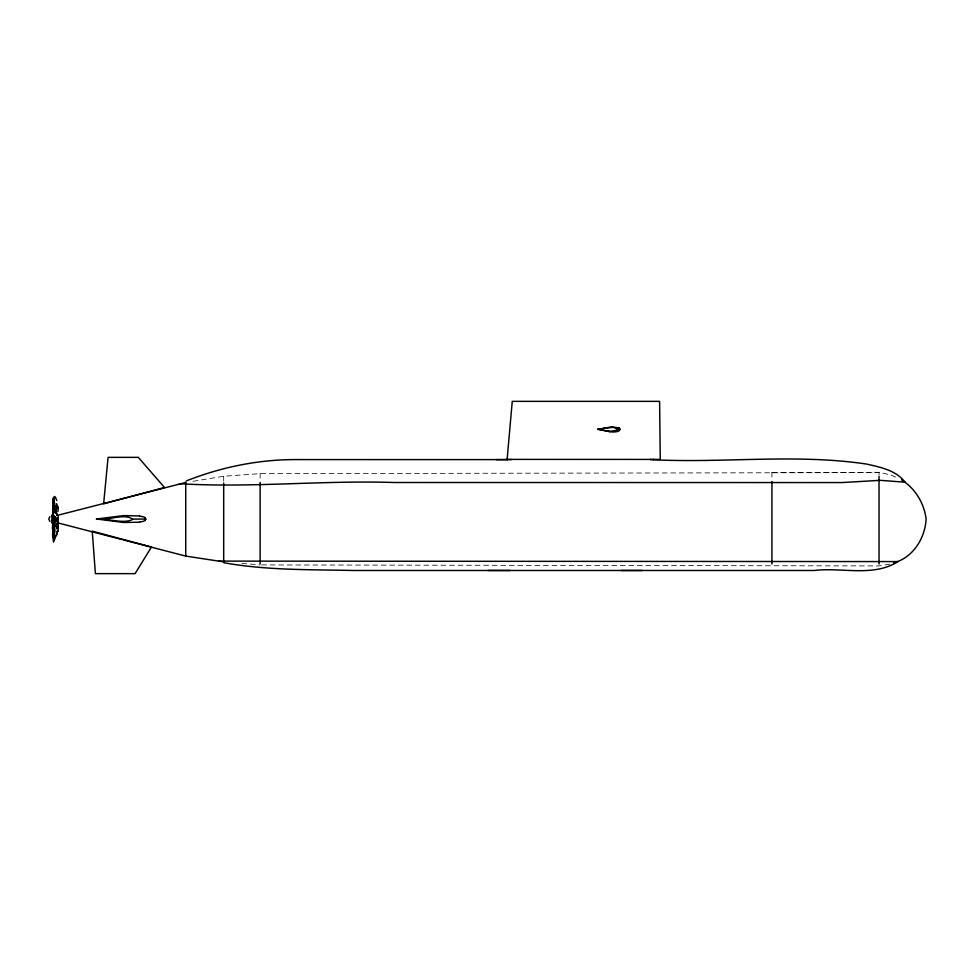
<?xml version="1.0" encoding="UTF-8"?>
<svg xmlns="http://www.w3.org/2000/svg" width="975" height="975" viewBox="0 0 975 975"><rect width="100%" height="100%" fill="white"/><g stroke="black" fill="none" stroke-linecap="round" stroke-linejoin="round"><path stroke-width="0.73" stroke-dasharray="4.88 3.66" d="M261.641 564.927L879.036 565.927L891.065 563.916M193.026 481.284L223.689 476.263L260.118 473.655L879.036 472.595M771.932 472.656L879.036 472.314L890.662 474.898L898.828 478.615M241.897 563.404L260.118 564.927M879.036 472.217L879.036 475.3M771.932 472.217L771.932 479.663M260.118 473.228L260.118 480.504M223.689 476.263L223.689 481.504"/><path stroke-width="1.46" d="M53.393 498.432L53.552 507.926M53.162 501.613L53.308 504.575M53.71 510.668L53.625 511.582L53.698 510.656M53.613 511.424L53.649 511.058M53.552 533.227L53.235 537.091M54.563 503.746L53.588 499.444L53.113 501.418L53.162 499.639M57.44 531.107L57.379 531.789M57.44 526.171L57.379 526.841M53.125 501.223L53.393 499.834M53.601 511.582L53.552 511.948M507.122 459.396L512.253 401.359L659.6 401.359L660.258 459.396L652.86 459.42M53.43 526.134L53.15 529.937M53.284 537.103L53.613 542.063L53.308 536.798M53.393 510.242L52.735 514.763L53.345 511.339M53.345 527.122C52.321 519.358 53.783 534.385 53.125 530.473M53.186 499.395L53.625 497.335L53.442 498.286M52.918 514.483L52.906 514.593A10.798 1.341 -78.3 0 1 52.699 515.629M52.882 514.727L52.626 516.263M53.393 511.741L52.821 513.874M52.796 518.395L52.589 519.163M53.393 512.399L52.942 513.837A7.873 0.756 -89.4 0 1 53.15 515.056M52.418 516.275L52.601 514.922M57.123 533.423L56.66 535.056M55.538 535.714L54.527 539.809M617.187 429.926L617.187 428.842M609.728 431.669C612.714 432.364 622.257 432.254 619.393 428.013M52.76 514.057L52.382 514.995M103.118 519.127C111.442 518.919 127.03 513.618 132.576 519.456C123.191 524.294 107.36 518.2 96.44 518.992L123.776 515.58L139.742 515.958M52.65 518.152L53.345 515.86L53.637 517.116M55.855 519.2L55.173 519.553A8.787 5.436 58.1 0 1 55.331 519.87L55.38 519.748M53.138 520.089L52.906 519.053M55.514 519.894L56.136 521.186M54.198 518.322L55.088 517.225M56.745 519.76L56.916 519.504A17.258 5.155 60 0 0 58.098 517.835M53.345 515.872L53.564 519.541L54.112 518.895M55.356 522.234L54.758 521.442M56.014 521.771L55.514 522.222A8.787 4.765 52.6 0 1 55.295 522.393L55.209 522.405M54.161 521.808L54.003 520.882M55.051 521.71L54.137 521.125L55.38 520.004M616.931 430.255L609.972 431.352M49.896 516.689L48.75 519.078L49.896 521.454M893.904 562.807C913.136 557.505 925.043 538.31 926.116 519.078C924.129 503.149 915.196 488.426 901.546 479.846M186.493 480.858C221.934 466.818 259.972 459.225 298.143 459.591L511.668 459.603M185.738 482.479L58.159 515.166L58.159 522.966L121.948 539.541M619.308 427.952L611.861 426.879L597.699 429.341L602.16 428.744M602.16 428.768L603.513 428.452M603.513 428.476L605.902 428.001M179.424 483.697C250.831 488.036 322.445 480.175 394.058 482.503L841.986 482.564L880.206 480.334L905.032 482.174C896.135 470.267 880.364 467.232 866.738 464.088C795.234 453.363 722.39 463.515 650.483 459.591M605.902 428.025L607.998 427.684M139.742 522.173L123.776 522.503L96.44 518.992M607.998 427.708L613.397 427.416L616.943 428.537M650.374 459.42L654.018 459.42M650.496 459.42L507.024 459.396M496.324 459.639L507.451 459.615M137.963 457.36L108.079 457.36L103.63 503.831L164.531 487.512L138.304 457.36M132.746 519.078L145.823 519.078A4.205 4.071 -90 0 0 145.251 517.859M620.953 570.485L642.281 570.485M487.951 570.472L510.315 570.485M617.358 429.39L620.332 429.39M54.807 522.368L54.112 522.308M609.972 431.377L608.449 431.194M218.595 561.112L898.012 561.588C873.356 577.334 841.559 567.109 814.235 570.485L352.889 570.485C309.916 569.534 266.394 570.387 223.945 562.746M609.728 431.669L597.699 429.341M608.449 431.218L599.247 429.427M123.398 539.918L185.738 556.091L223.689 561.88L223.689 483.064M53.966 516.067L55.088 516.616A8.787 6.24 -71.4 0 1 55.441 516.957L56.136 517.969M52.552 519.797L53.15 523.063M54.527 537.676L54.563 537.7A12.968 2.438 -81.4 0 0 56.647 534.458M55.417 519.785L55.429 519.797A8.787 6.472 -81 0 1 55.161 520.211M53.649 517.128L54.588 518.261M55.112 519.48L54.381 517.981M52.382 516.665L52.772 517.286M53.296 517.067L53.04 516.665A8.068 1.402 81.5 0 0 54.551 523.124M52.821 517.384L53.625 519.383M52.589 516.543L52.906 517.213M53.564 516.007L53.71 517.213M52.942 517.323L53.345 518.59M53.211 533.837L53.625 535.714L53.272 533.825M56.66 523.465L56.916 525.111M56.708 523.612L56.916 524.258M52.382 522.819L52.93 524.574L52.552 522.588M52.382 520.138L53.393 526.013M56.66 513.118L57.123 515.056M53.564 499.102L53.71 499.724M56.66 503.612L57.123 505.781M53.308 518.432L53.162 517.189A7.873 0.646 87 0 1 53.198 517.896M53.089 523.051L53.345 524.964M57.379 507.536L57.44 508.462M53.308 527.426L53.393 528.048M53.393 502.71L53.552 504.733M879.036 476.458L879.036 564.038M771.932 481.565L771.932 564.038M260.118 482.369L260.118 563.879M185.738 482.064L185.738 556.091M51.943 515.178L51.943 522.966M145.775 519.066A4.192 4.046 -90 0 1 145.251 520.297M139.742 516.336A11.858 11.444 -90 0 1 145.299 517.713M145.287 520.443A11.822 11.42 -90 0 1 139.742 521.796M54.49 537.993A8.068 0.841 -78.3 0 1 53.942 539.967M56.952 527.207A9.457 2.742 -76.1 0 1 56.696 528.864M57.269 520.894A17.258 8.214 -70.1 0 1 58.183 525.513M54.052 526.403A25.228 12.687 -76.1 0 1 54.283 527.999M54.283 527.743A17.367 7.312 -80.2 0 1 54.478 529.778M54.466 528.962A9.433 2.998 -83.9 0 1 54.052 537.725M52.869 531.424A10.798 2.413 -85.5 0 1 52.808 533.544M52.65 528.901A18.72 7.032 -82.6 0 1 52.76 530.924M54.527 537.347A8.068 1.792 -87.4 0 1 53.454 537.03M57.05 531.399A9.457 3.412 84.9 0 1 56.843 532.959M57.562 525.013A17.258 9.165 77.4 0 1 58.207 531.509M54.271 525.391A25.228 12.005 72.6 0 1 54.417 527.183M54.478 527.451A17.367 6.654 75.4 0 1 54.515 529.498M54.637 530.449A9.433 2.608 78.8 0 1 53.515 533.703M53.064 528.352A7.873 0.719 -88.2 0 1 52.942 529.815M52.808 527.402A10.798 2.145 82.5 0 1 52.869 529.267M52.467 525.403A18.72 6.13 76.6 0 1 52.662 527.414M52.638 535.592A8.068 0.756 -78 0 1 53.052 531.156M55.002 522.673A12.968 2.389 -81.2 0 1 55.624 520.309M53.052 523.721A25.228 3.815 -58.1 0 1 53.442 523.587M53.332 523.916A17.367 2.462 -64.6 0 1 53.747 523.648M53.247 525.562A9.433 1.133 -71.7 0 1 54.454 523.989M53.588 519.833A7.178 3.035 -58.8 0 1 54.076 519.005M52.528 527.109A10.798 0.865 -77.1 0 1 52.309 528.401M52.76 524.635A18.72 2.645 -68.2 0 1 52.65 525.635M55.733 521.016A4.692 0.926 64.9 0 1 55.916 521.467M56.672 527.292A12.968 2.998 86.7 0 1 54.417 522.271M57.123 526.573A9.457 1.511 70.2 0 1 57.062 527.183M58.11 525.805A17.258 3.218 57.3 0 1 57.927 527.743M54.112 519.59A25.228 2.279 57.4 0 1 53.857 519.48M52.418 516.47A17.367 0.975 63.6 0 1 52.114 515.946M53.978 520.455A7.178 4.192 72.9 0 1 53.479 519.651M53.284 509.767A8.068 1.779 -86.7 0 1 54.027 507.451M56.075 505.525A12.968 3.022 87.1 0 1 56.367 505.696M56.928 506.988A9.457 2.73 -76 0 1 57.086 508.097M58.171 507.158A17.258 6.874 -64.3 0 1 57.878 511.595M53.101 512.911A9.433 1.597 -73 0 1 54.015 511.899M55.977 518.261A4.692 2.108 83.3 0 1 56.16 518.773M56.708 514.142A12.968 1.304 77.5 0 1 54.125 502.856M56.501 514.154A9.457 1.523 70.3 0 1 56.806 515.446M54.137 512.192A25.228 9.153 64.2 0 1 53.869 513.094M54.368 511.302A17.367 5.423 70.2 0 1 54.1 512.448M54.405 505.659A9.433 2.291 76.4 0 1 54.112 511.68M54.356 518.091A7.178 1.28 52 0 1 53.893 517.42M52.699 506.439A10.798 1.816 80.3 0 1 52.833 508.255M52.784 509.011A18.72 5.375 73.6 0 1 52.735 510.547M53.284 515.629A7.178 2.608 56.3 0 1 53.71 515.702M52.845 505.428A10.798 2.523 -88.3 0 1 52.857 507.561M52.735 507.817A18.72 7.312 -86.5 0 1 52.577 510.023M56.27 508.231A17.258 7.788 89.1 0 1 55.782 513.24M57.464 505.538A9.457 4.168 85.7 0 1 57.757 507.658M54.429 496.47A12.968 2.364 80.9 0 1 56.806 500.565M54.076 497.433A8.068 1.158 83.2 0 1 54.502 498.7M54.173 511.595A25.228 13.699 -87.9 0 0 54.356 509.681A17.367 7.751 -87.2 0 0 54.515 507.378M54.088 501.101A9.433 3.12 -87.1 0 1 54.637 507.451M53.15 512.289L53.101 512.399M53.15 533.337L53.162 533.288M151.478 547.024L135.086 573.641L95.392 573.641L92.247 531.143L151.478 547.024"/></g></svg>
